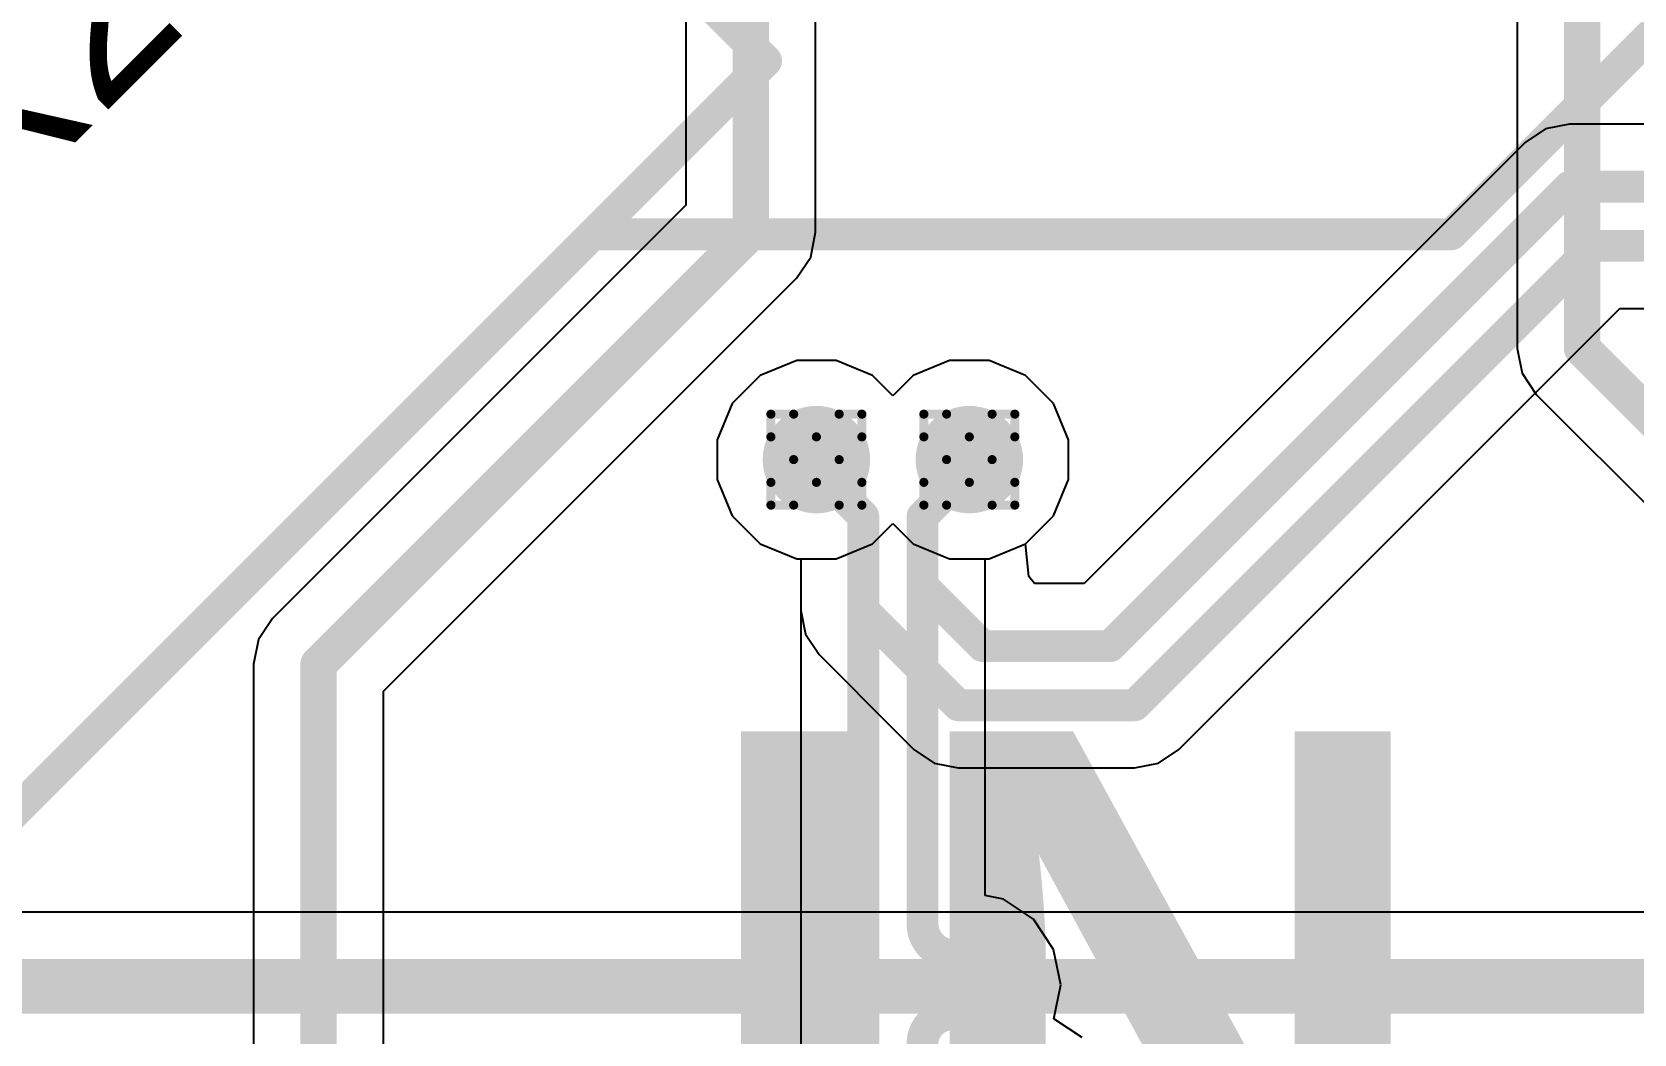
# Model space of a CAD drawing. Header units: inches. Extents: x -11 to 5379, y 0 to 5429.
# Drawn here: x 182.68 to 191.62, y 26 to 31.6 of the extents above; entities that cross this region are included whole.
import ezdxf

# ---------------------------------------------------------------- set-up
doc = ezdxf.new("R2010")
doc.units = ezdxf.units.IN
for name, color, linetype in [('Bottom Layer', 5, 'Continuous'), ('Drill Drawing', 1, 'Continuous'), ('GND', 16, 'Continuous'), ('PWR', 76, 'Continuous'), ('Top Layer', 1, 'Continuous'), ('Top Overlay', 2, 'Continuous'), ('Via Holes', 16, 'Continuous')]:
    doc.layers.add(name, color=color, linetype=linetype)
doc.styles.add('Arial', font='', dxfattribs={"height": 0.2})
doc.styles.add('Arial_Bold', font='', dxfattribs={"height": 0.2})
doc.styles.get('Arial').set_extended_font_data('Arial')
doc.styles.get('Arial_Bold').set_extended_font_data('Arial', bold=True)

msp = doc.modelspace()

# ---------------------------------------------------------------- hatches: boundary and pattern name
at = {"layer": 'Bottom Layer'}
h = msp.add_hatch(color=5, dxfattribs=at)
edge = h.paths.add_edge_path()
edge.add_arc((187.05670996, 29.21000254), 0.2999994, 0, 360)
h = msp.add_hatch(color=5, dxfattribs=at)
edge = h.paths.add_edge_path()
edge.add_arc((187.91070876, 29.21000254), 0.2999994, 0, 360)
at = {"layer": 'GND'}
h = msp.add_hatch(color=16, dxfattribs=at)
edge = h.paths.add_edge_path()
edge.add_arc((187.05670996, 29.21000254), 0.2999994, 0, 360)
h = msp.add_hatch(color=16, dxfattribs=at)
edge = h.paths.add_edge_path()
edge.add_arc((187.91070876, 29.21000254), 0.2999994, 0, 360)
at = {"layer": 'PWR'}
h = msp.add_hatch(color=76, dxfattribs=at)
edge = h.paths.add_edge_path()
edge.add_arc((187.05670996, 29.21000254), 0.2999994, 0, 360)
h = msp.add_hatch(color=76, dxfattribs=at)
edge = h.paths.add_edge_path()
edge.add_arc((187.91070876, 29.21000254), 0.2999994, 0, 360)
at = {"layer": 'Top Layer'}
h = msp.add_hatch(color=1, dxfattribs=at)
edge = h.paths.add_edge_path()
edge.add_arc((187.05670996, 29.21000254), 0.2999994, 0, 360)
h = msp.add_hatch(color=1, dxfattribs=at)
edge = h.paths.add_edge_path()
edge.add_arc((187.91070876, 29.21000254), 0.2999994, 0, 360)
at = {"layer": 'Via Holes'}
h = msp.add_hatch(color=7, dxfattribs=at)
edge = h.paths.add_edge_path()
edge.add_arc((187.05670996, 29.21000254), 0.1499997, 0, 360)
h = msp.add_hatch(color=7, dxfattribs=at)
edge = h.paths.add_edge_path()
edge.add_arc((187.91070876, 29.21000254), 0.1499997, 0, 360)

# ---------------------------------------------------------------- linework, layer by layer
at = {"layer": 'Bottom Layer'}
for p, q in [((191.12820804, 31.05700672), (191.0147818, 30.98122074)), ((191.262, 31.08362338), (191.12820804, 31.05700672)), ((191.2620127, 31.08362084), (191.262, 31.08362338)), ((192.17849296, 31.08362084), (191.2620127, 31.08362084)), ((191.01477672, 30.98121312), (188.5517819, 28.51822084)), ((191.0147818, 30.98122074), (191.01477672, 30.98121312)), ((189.08058958, 27.59118434), (191.54358694, 30.05418424)), ((191.54358694, 30.05418424), (192.17849296, 30.05418424)), ((186.94651206, 29.76400194), (186.7428955, 29.67966124)), ((187.16690786, 29.76400194), (186.94651206, 29.76400194)), ((187.37052442, 29.67966124), (187.16690786, 29.76400194)), ((187.80051086, 29.76400194), (187.5968943, 29.67966124)), ((188.02090666, 29.76400194), (187.80051086, 29.76400194)), ((188.22452322, 29.67966124), (188.02090666, 29.76400194)), ((186.7428955, 29.67966124), (186.58705126, 29.523817)), ((187.48370936, 29.5664763), (187.37052442, 29.67966124)), ((187.5968943, 29.67966124), (187.48370936, 29.5664763)), ((188.38036746, 29.523817), (188.22452322, 29.67966124)), ((186.58705126, 29.523817), (186.50271056, 29.32020044)), ((188.46470816, 29.32020044), (188.38036746, 29.523817)), ((186.50271056, 29.32020044), (186.50271056, 29.09980464)), ((188.46470816, 29.09980464), (188.46470816, 29.32020044)), ((186.50271056, 29.09980464), (186.58705126, 28.89618807999999)), ((188.38036746, 28.89618807999999), (188.46470816, 29.09980464)), ((186.58705126, 28.89618807999999), (186.7428955, 28.74034384)), ((188.22452576, 28.74034638), (188.38036746, 28.89618807999999)), ((186.7428955, 28.74034384), (186.94651206, 28.65600314)), ((188.24297886, 28.55704474), (188.22452576, 28.74034638)), ((186.94651206, 28.65600314), (186.96899106, 28.65600314)), ((186.96899106, 28.65600314), (186.96899106, 28.36841926)), ((188.27364428, 28.51822084), (188.24297886, 28.55704474)), ((188.5517819, 28.51822084), (188.27364428, 28.51822084)), ((186.96899106, 28.36841926), (186.99560518, 28.2346273)), ((186.99560518, 28.2346273), (187.07139116, 28.12120106)), ((187.07139116, 28.12120106), (187.07139878, 28.12119598)), ((187.07139878, 28.12119598), (187.5046923, 27.68789738)), ((187.5046923, 27.68789738), (187.50469992, 27.6878923)), ((187.50469992, 27.6878923), (187.6014028, 27.59119196)), ((187.6014028, 27.59119196), (187.60140788, 27.59118434)), ((187.60140788, 27.59118434), (187.71483412, 27.51539836)), ((188.96716588, 27.51539836), (189.08058958, 27.59118434)), ((187.71483412, 27.51539836), (187.84862608, 27.4887817)), ((187.84862608, 27.4887817), (187.84863878, 27.48878424)), ((187.84863878, 27.48878424), (188.83337138, 27.48878424)), ((188.83337138, 27.48878424), (188.96716588, 27.51539836)), ((220.82319564, 26.68379728), (180.07765864, 26.68379728))]:
    msp.add_line(p, q, dxfattribs=at)
for points in [[(188.6966, 28.16860254, 0.1778, 0.1778, 0), (191.262, 30.73400254, 0.1778, 0.1778, 0)], [(191.262, 30.73400254, 0.1778, 0.1778, 0), (192.41539622, 30.73400254, 0.1778, 0.1778, 0)], [(188.83337138, 27.83840254, 0.1778, 0.1778, 0), (191.39877138, 30.40380254, 0.1778, 0.1778, 0)], [(191.39877138, 30.40380254, 0.1778, 0.1778, 0), (192.41539622, 30.40380254, 0.1778, 0.1778, 0)], [(187.05670996, 29.1548058, 0.1778, 0.1778, 0), (187.05670996, 29.21000254, 0.1778, 0.1778, 0)], [(187.91070876, 29.1548058, 0.1778, 0.1778, 0), (187.91070876, 29.21000254, 0.1778, 0.1778, 0)], [(187.05670996, 29.1548058, 0.1778, 0.1778, 0), (187.31860936, 28.8929064, 0.1778, 0.1778, 0)], [(187.64880936, 28.8929064, 0.1778, 0.1778, 0), (187.91070876, 29.1548058, 0.1778, 0.1778, 0)], [(187.31860936, 28.36841926, 0.1778, 0.1778, 0), (187.31860936, 28.8929064, 0.1778, 0.1778, 0)], [(187.64880936, 28.50519064, 0.1778, 0.1778, 0), (187.64880936, 28.8929064, 0.1778, 0.1778, 0)], [(187.64880936, 28.50519064, 0.1778, 0.1778, 0), (187.98539746, 28.16860254, 0.1778, 0.1778, 0)], [(187.31860936, 28.36841926, 0.1778, 0.1778, 0), (187.7519105, 27.93511558, 0.1778, 0.1778, 0)], [(187.98539746, 28.16860254, 0.1778, 0.1778, 0), (188.6966, 28.16860254, 0.1778, 0.1778, 0)], [(187.7519105, 27.93511558, 0.1778, 0.1778, 0), (187.75191304, 27.93511558, 0.1778, 0.1778, 0)], [(187.75191304, 27.93511558, 0.1778, 0.1778, 0), (187.84862608, 27.83840254, 0.1778, 0.1778, 0)], [(187.84862608, 27.83840254, 0.1778, 0.1778, 0), (188.83337138, 27.83840254, 0.1778, 0.1778, 0)], [(180.07765864, 26.26943438, 0.3048, 0.3048, 0), (220.82319564, 26.26943438, 0.3048, 0.3048, 0)]]:
    msp.add_lwpolyline(points, format="xyseb", dxfattribs=at)
for points in [[(191.21755, 30.73400254, 0.08889999999999999, 0.08889999999999999, 1), (191.30645, 30.73400254, 0.08889999999999999, 0.08889999999999999, 1)], [(191.21755, 30.73400254, 0.08889999999999999, 0.08889999999999999, 1), (191.30645, 30.73400254, 0.08889999999999999, 0.08889999999999999, 1)], [(191.35432138, 30.40380254, 0.08889999999999999, 0.08889999999999999, 1), (191.44322138, 30.40380254, 0.08889999999999999, 0.08889999999999999, 1)], [(191.35432138, 30.40380254, 0.08889999999999999, 0.08889999999999999, 1), (191.44322138, 30.40380254, 0.08889999999999999, 0.08889999999999999, 1)], [(187.01225996, 29.21000254, 0.08889999999999999, 0.08889999999999999, 1), (187.10115996, 29.21000254, 0.08889999999999999, 0.08889999999999999, 1)], [(187.86625876, 29.21000254, 0.08889999999999999, 0.08889999999999999, 1), (187.95515876, 29.21000254, 0.08889999999999999, 0.08889999999999999, 1)], [(187.01225996, 29.1548058, 0.08889999999999999, 0.08889999999999999, 1), (187.10115996, 29.1548058, 0.08889999999999999, 0.08889999999999999, 1)], [(187.01225996, 29.1548058, 0.08889999999999999, 0.08889999999999999, 1), (187.10115996, 29.1548058, 0.08889999999999999, 0.08889999999999999, 1)], [(187.86625876, 29.1548058, 0.08889999999999999, 0.08889999999999999, 1), (187.95515876, 29.1548058, 0.08889999999999999, 0.08889999999999999, 1)], [(187.86625876, 29.1548058, 0.08889999999999999, 0.08889999999999999, 1), (187.95515876, 29.1548058, 0.08889999999999999, 0.08889999999999999, 1)], [(187.27415936, 28.8929064, 0.08889999999999999, 0.08889999999999999, 1), (187.36305936, 28.8929064, 0.08889999999999999, 0.08889999999999999, 1)], [(187.27415936, 28.8929064, 0.08889999999999999, 0.08889999999999999, 1), (187.36305936, 28.8929064, 0.08889999999999999, 0.08889999999999999, 1)], [(187.60435936, 28.8929064, 0.08889999999999999, 0.08889999999999999, 1), (187.69325936, 28.8929064, 0.08889999999999999, 0.08889999999999999, 1)], [(187.60435936, 28.8929064, 0.08889999999999999, 0.08889999999999999, 1), (187.69325936, 28.8929064, 0.08889999999999999, 0.08889999999999999, 1)], [(187.60435936, 28.50519064, 0.08889999999999999, 0.08889999999999999, 1), (187.69325936, 28.50519064, 0.08889999999999999, 0.08889999999999999, 1)], [(187.60435936, 28.50519064, 0.08889999999999999, 0.08889999999999999, 1), (187.69325936, 28.50519064, 0.08889999999999999, 0.08889999999999999, 1)], [(187.27415936, 28.36841926, 0.08889999999999999, 0.08889999999999999, 1), (187.36305936, 28.36841926, 0.08889999999999999, 0.08889999999999999, 1)], [(187.27415936, 28.36841926, 0.08889999999999999, 0.08889999999999999, 1), (187.36305936, 28.36841926, 0.08889999999999999, 0.08889999999999999, 1)], [(187.94094746, 28.16860254, 0.08889999999999999, 0.08889999999999999, 1), (188.02984746, 28.16860254, 0.08889999999999999, 0.08889999999999999, 1)], [(187.94094746, 28.16860254, 0.08889999999999999, 0.08889999999999999, 1), (188.02984746, 28.16860254, 0.08889999999999999, 0.08889999999999999, 1)], [(188.65215, 28.16860254, 0.08889999999999999, 0.08889999999999999, 1), (188.74105, 28.16860254, 0.08889999999999999, 0.08889999999999999, 1)], [(188.65215, 28.16860254, 0.08889999999999999, 0.08889999999999999, 1), (188.74105, 28.16860254, 0.08889999999999999, 0.08889999999999999, 1)], [(187.7074605, 27.93511558, 0.08889999999999999, 0.08889999999999999, 1), (187.7963605, 27.93511558, 0.08889999999999999, 0.08889999999999999, 1)], [(187.7074605, 27.93511558, 0.08889999999999999, 0.08889999999999999, 1), (187.7963605, 27.93511558, 0.08889999999999999, 0.08889999999999999, 1)], [(187.70746304, 27.93511558, 0.08889999999999999, 0.08889999999999999, 1), (187.79636304, 27.93511558, 0.08889999999999999, 0.08889999999999999, 1)], [(187.70746304, 27.93511558, 0.08889999999999999, 0.08889999999999999, 1), (187.79636304, 27.93511558, 0.08889999999999999, 0.08889999999999999, 1)], [(187.80417608, 27.83840254, 0.08889999999999999, 0.08889999999999999, 1), (187.89307608, 27.83840254, 0.08889999999999999, 0.08889999999999999, 1)], [(187.80417608, 27.83840254, 0.08889999999999999, 0.08889999999999999, 1), (187.89307608, 27.83840254, 0.08889999999999999, 0.08889999999999999, 1)], [(188.78892138, 27.83840254, 0.08889999999999999, 0.08889999999999999, 1), (188.87782138, 27.83840254, 0.08889999999999999, 0.08889999999999999, 1)], [(188.78892138, 27.83840254, 0.08889999999999999, 0.08889999999999999, 1), (188.87782138, 27.83840254, 0.08889999999999999, 0.08889999999999999, 1)]]:
    msp.add_lwpolyline(points, format="xyseb", close=True, dxfattribs=at)
at = {"layer": 'Drill Drawing'}
for points in [[(186.80270996, 29.33700254, 0.0508, 0.0508, 0), (186.80270996, 29.46400254, 0.0508, 0.0508, 0)], [(186.80270996, 29.46400254, 0.0508, 0.0508, 0), (186.92970996, 29.46400254, 0.0508, 0.0508, 0)], [(186.92970996, 29.46400254, 0.0508, 0.0508, 0), (187.05670996, 29.33700254, 0.0508, 0.0508, 0)], [(187.05670996, 29.33700254, 0.0508, 0.0508, 0), (187.18370996, 29.46400254, 0.0508, 0.0508, 0)], [(187.18370996, 29.46400254, 0.0508, 0.0508, 0), (187.31070996, 29.46400254, 0.0508, 0.0508, 0)], [(187.31070996, 29.33700254, 0.0508, 0.0508, 0), (187.31070996, 29.46400254, 0.0508, 0.0508, 0)], [(187.65670876, 29.33700254, 0.0508, 0.0508, 0), (187.65670876, 29.46400254, 0.0508, 0.0508, 0)], [(187.65670876, 29.46400254, 0.0508, 0.0508, 0), (187.78370876, 29.46400254, 0.0508, 0.0508, 0)], [(187.78370876, 29.46400254, 0.0508, 0.0508, 0), (187.91070876, 29.33700254, 0.0508, 0.0508, 0)], [(187.91070876, 29.33700254, 0.0508, 0.0508, 0), (188.03770876, 29.46400254, 0.0508, 0.0508, 0)], [(188.03770876, 29.46400254, 0.0508, 0.0508, 0), (188.16470876, 29.46400254, 0.0508, 0.0508, 0)], [(188.16470876, 29.33700254, 0.0508, 0.0508, 0), (188.16470876, 29.46400254, 0.0508, 0.0508, 0)], [(186.80270996, 29.33700254, 0.0508, 0.0508, 0), (186.92970996, 29.21000254, 0.0508, 0.0508, 0)], [(187.18370996, 29.21000254, 0.0508, 0.0508, 0), (187.31070996, 29.33700254, 0.0508, 0.0508, 0)], [(187.65670876, 29.33700254, 0.0508, 0.0508, 0), (187.78370876, 29.21000254, 0.0508, 0.0508, 0)], [(188.03770876, 29.21000254, 0.0508, 0.0508, 0), (188.16470876, 29.33700254, 0.0508, 0.0508, 0)], [(186.80270996, 29.08300254, 0.0508, 0.0508, 0), (186.92970996, 29.21000254, 0.0508, 0.0508, 0)], [(187.18370996, 29.21000254, 0.0508, 0.0508, 0), (187.31070996, 29.08300254, 0.0508, 0.0508, 0)], [(187.65670876, 29.08300254, 0.0508, 0.0508, 0), (187.78370876, 29.21000254, 0.0508, 0.0508, 0)], [(188.03770876, 29.21000254, 0.0508, 0.0508, 0), (188.16470876, 29.08300254, 0.0508, 0.0508, 0)], [(186.80270996, 28.95600254, 0.0508, 0.0508, 0), (186.80270996, 29.08300254, 0.0508, 0.0508, 0)], [(186.92970996, 28.95600254, 0.0508, 0.0508, 0), (187.05670996, 29.08300254, 0.0508, 0.0508, 0)], [(187.05670996, 29.08300254, 0.0508, 0.0508, 0), (187.18370996, 28.95600254, 0.0508, 0.0508, 0)], [(187.31070996, 28.95600254, 0.0508, 0.0508, 0), (187.31070996, 29.08300254, 0.0508, 0.0508, 0)], [(187.65670876, 28.95600254, 0.0508, 0.0508, 0), (187.65670876, 29.08300254, 0.0508, 0.0508, 0)], [(187.78370876, 28.95600254, 0.0508, 0.0508, 0), (187.91070876, 29.08300254, 0.0508, 0.0508, 0)], [(187.91070876, 29.08300254, 0.0508, 0.0508, 0), (188.03770876, 28.95600254, 0.0508, 0.0508, 0)], [(188.16470876, 28.95600254, 0.0508, 0.0508, 0), (188.16470876, 29.08300254, 0.0508, 0.0508, 0)], [(186.80270996, 28.95600254, 0.0508, 0.0508, 0), (186.92970996, 28.95600254, 0.0508, 0.0508, 0)], [(187.18370996, 28.95600254, 0.0508, 0.0508, 0), (187.31070996, 28.95600254, 0.0508, 0.0508, 0)], [(187.65670876, 28.95600254, 0.0508, 0.0508, 0), (187.78370876, 28.95600254, 0.0508, 0.0508, 0)], [(188.03770876, 28.95600254, 0.0508, 0.0508, 0), (188.16470876, 28.95600254, 0.0508, 0.0508, 0)]]:
    msp.add_lwpolyline(points, format="xyseb", dxfattribs=at)
for points in [[(186.79000996, 29.46400254, 0.0254, 0.0254, 1), (186.81540996, 29.46400254, 0.0254, 0.0254, 1)], [(186.79000996, 29.46400254, 0.0254, 0.0254, 1), (186.81540996, 29.46400254, 0.0254, 0.0254, 1)], [(186.91700996, 29.46400254, 0.0254, 0.0254, 1), (186.94240996, 29.46400254, 0.0254, 0.0254, 1)], [(186.91700996, 29.46400254, 0.0254, 0.0254, 1), (186.94240996, 29.46400254, 0.0254, 0.0254, 1)], [(187.17100996, 29.46400254, 0.0254, 0.0254, 1), (187.19640996, 29.46400254, 0.0254, 0.0254, 1)], [(187.17100996, 29.46400254, 0.0254, 0.0254, 1), (187.19640996, 29.46400254, 0.0254, 0.0254, 1)], [(187.29800996, 29.46400254, 0.0254, 0.0254, 1), (187.32340996, 29.46400254, 0.0254, 0.0254, 1)], [(187.29800996, 29.46400254, 0.0254, 0.0254, 1), (187.32340996, 29.46400254, 0.0254, 0.0254, 1)], [(187.64400876, 29.46400254, 0.0254, 0.0254, 1), (187.66940876, 29.46400254, 0.0254, 0.0254, 1)], [(187.64400876, 29.46400254, 0.0254, 0.0254, 1), (187.66940876, 29.46400254, 0.0254, 0.0254, 1)], [(187.77100876, 29.46400254, 0.0254, 0.0254, 1), (187.79640876, 29.46400254, 0.0254, 0.0254, 1)], [(187.77100876, 29.46400254, 0.0254, 0.0254, 1), (187.79640876, 29.46400254, 0.0254, 0.0254, 1)], [(188.02500876, 29.46400254, 0.0254, 0.0254, 1), (188.05040876, 29.46400254, 0.0254, 0.0254, 1)], [(188.02500876, 29.46400254, 0.0254, 0.0254, 1), (188.05040876, 29.46400254, 0.0254, 0.0254, 1)], [(188.15200876, 29.46400254, 0.0254, 0.0254, 1), (188.17740876, 29.46400254, 0.0254, 0.0254, 1)], [(188.15200876, 29.46400254, 0.0254, 0.0254, 1), (188.17740876, 29.46400254, 0.0254, 0.0254, 1)], [(186.79000996, 29.33700254, 0.0254, 0.0254, 1), (186.81540996, 29.33700254, 0.0254, 0.0254, 1)], [(186.79000996, 29.33700254, 0.0254, 0.0254, 1), (186.81540996, 29.33700254, 0.0254, 0.0254, 1)], [(187.04400996, 29.33700254, 0.0254, 0.0254, 1), (187.06940996, 29.33700254, 0.0254, 0.0254, 1)], [(187.04400996, 29.33700254, 0.0254, 0.0254, 1), (187.06940996, 29.33700254, 0.0254, 0.0254, 1)], [(187.29800996, 29.33700254, 0.0254, 0.0254, 1), (187.32340996, 29.33700254, 0.0254, 0.0254, 1)], [(187.29800996, 29.33700254, 0.0254, 0.0254, 1), (187.32340996, 29.33700254, 0.0254, 0.0254, 1)], [(187.64400876, 29.33700254, 0.0254, 0.0254, 1), (187.66940876, 29.33700254, 0.0254, 0.0254, 1)], [(187.64400876, 29.33700254, 0.0254, 0.0254, 1), (187.66940876, 29.33700254, 0.0254, 0.0254, 1)], [(187.89800876, 29.33700254, 0.0254, 0.0254, 1), (187.92340876, 29.33700254, 0.0254, 0.0254, 1)], [(187.89800876, 29.33700254, 0.0254, 0.0254, 1), (187.92340876, 29.33700254, 0.0254, 0.0254, 1)], [(188.15200876, 29.33700254, 0.0254, 0.0254, 1), (188.17740876, 29.33700254, 0.0254, 0.0254, 1)], [(188.15200876, 29.33700254, 0.0254, 0.0254, 1), (188.17740876, 29.33700254, 0.0254, 0.0254, 1)], [(186.91700996, 29.21000254, 0.0254, 0.0254, 1), (186.94240996, 29.21000254, 0.0254, 0.0254, 1)], [(186.91700996, 29.21000254, 0.0254, 0.0254, 1), (186.94240996, 29.21000254, 0.0254, 0.0254, 1)], [(187.17100996, 29.21000254, 0.0254, 0.0254, 1), (187.19640996, 29.21000254, 0.0254, 0.0254, 1)], [(187.17100996, 29.21000254, 0.0254, 0.0254, 1), (187.19640996, 29.21000254, 0.0254, 0.0254, 1)], [(187.77100876, 29.21000254, 0.0254, 0.0254, 1), (187.79640876, 29.21000254, 0.0254, 0.0254, 1)], [(187.77100876, 29.21000254, 0.0254, 0.0254, 1), (187.79640876, 29.21000254, 0.0254, 0.0254, 1)], [(188.02500876, 29.21000254, 0.0254, 0.0254, 1), (188.05040876, 29.21000254, 0.0254, 0.0254, 1)], [(188.02500876, 29.21000254, 0.0254, 0.0254, 1), (188.05040876, 29.21000254, 0.0254, 0.0254, 1)], [(186.79000996, 29.08300254, 0.0254, 0.0254, 1), (186.81540996, 29.08300254, 0.0254, 0.0254, 1)], [(186.79000996, 29.08300254, 0.0254, 0.0254, 1), (186.81540996, 29.08300254, 0.0254, 0.0254, 1)], [(187.04400996, 29.08300254, 0.0254, 0.0254, 1), (187.06940996, 29.08300254, 0.0254, 0.0254, 1)], [(187.04400996, 29.08300254, 0.0254, 0.0254, 1), (187.06940996, 29.08300254, 0.0254, 0.0254, 1)], [(187.29800996, 29.08300254, 0.0254, 0.0254, 1), (187.32340996, 29.08300254, 0.0254, 0.0254, 1)], [(187.29800996, 29.08300254, 0.0254, 0.0254, 1), (187.32340996, 29.08300254, 0.0254, 0.0254, 1)], [(187.64400876, 29.08300254, 0.0254, 0.0254, 1), (187.66940876, 29.08300254, 0.0254, 0.0254, 1)], [(187.64400876, 29.08300254, 0.0254, 0.0254, 1), (187.66940876, 29.08300254, 0.0254, 0.0254, 1)], [(187.89800876, 29.08300254, 0.0254, 0.0254, 1), (187.92340876, 29.08300254, 0.0254, 0.0254, 1)], [(187.89800876, 29.08300254, 0.0254, 0.0254, 1), (187.92340876, 29.08300254, 0.0254, 0.0254, 1)], [(188.15200876, 29.08300254, 0.0254, 0.0254, 1), (188.17740876, 29.08300254, 0.0254, 0.0254, 1)], [(188.15200876, 29.08300254, 0.0254, 0.0254, 1), (188.17740876, 29.08300254, 0.0254, 0.0254, 1)], [(186.79000996, 28.95600254, 0.0254, 0.0254, 1), (186.81540996, 28.95600254, 0.0254, 0.0254, 1)], [(186.79000996, 28.95600254, 0.0254, 0.0254, 1), (186.81540996, 28.95600254, 0.0254, 0.0254, 1)], [(186.91700996, 28.95600254, 0.0254, 0.0254, 1), (186.94240996, 28.95600254, 0.0254, 0.0254, 1)], [(186.91700996, 28.95600254, 0.0254, 0.0254, 1), (186.94240996, 28.95600254, 0.0254, 0.0254, 1)], [(187.17100996, 28.95600254, 0.0254, 0.0254, 1), (187.19640996, 28.95600254, 0.0254, 0.0254, 1)], [(187.17100996, 28.95600254, 0.0254, 0.0254, 1), (187.19640996, 28.95600254, 0.0254, 0.0254, 1)], [(187.29800996, 28.95600254, 0.0254, 0.0254, 1), (187.32340996, 28.95600254, 0.0254, 0.0254, 1)], [(187.29800996, 28.95600254, 0.0254, 0.0254, 1), (187.32340996, 28.95600254, 0.0254, 0.0254, 1)], [(187.64400876, 28.95600254, 0.0254, 0.0254, 1), (187.66940876, 28.95600254, 0.0254, 0.0254, 1)], [(187.64400876, 28.95600254, 0.0254, 0.0254, 1), (187.66940876, 28.95600254, 0.0254, 0.0254, 1)], [(187.77100876, 28.95600254, 0.0254, 0.0254, 1), (187.79640876, 28.95600254, 0.0254, 0.0254, 1)], [(187.77100876, 28.95600254, 0.0254, 0.0254, 1), (187.79640876, 28.95600254, 0.0254, 0.0254, 1)], [(188.02500876, 28.95600254, 0.0254, 0.0254, 1), (188.05040876, 28.95600254, 0.0254, 0.0254, 1)], [(188.02500876, 28.95600254, 0.0254, 0.0254, 1), (188.05040876, 28.95600254, 0.0254, 0.0254, 1)], [(188.15200876, 28.95600254, 0.0254, 0.0254, 1), (188.17740876, 28.95600254, 0.0254, 0.0254, 1)], [(188.15200876, 28.95600254, 0.0254, 0.0254, 1), (188.17740876, 28.95600254, 0.0254, 0.0254, 1)]]:
    msp.add_lwpolyline(points, format="xyseb", close=True, dxfattribs=at)
at = {"layer": 'GND'}
for p, q in [((186.94651206, 29.76400194), (186.7428955, 29.67966124)), ((187.16690786, 29.76400194), (186.94651206, 29.76400194)), ((187.37052442, 29.67966124), (187.16690786, 29.76400194)), ((187.80051086, 29.76400194), (187.5968943, 29.67966124)), ((188.02090666, 29.76400194), (187.80051086, 29.76400194)), ((188.22452322, 29.67966124), (188.02090666, 29.76400194)), ((186.7428955, 29.67966124), (186.58705126, 29.523817)), ((187.48370936, 29.5664763), (187.37052442, 29.67966124)), ((187.5968943, 29.67966124), (187.48370936, 29.5664763)), ((188.38036746, 29.523817), (188.22452322, 29.67966124)), ((186.58705126, 29.523817), (186.50271056, 29.32020044)), ((188.46470816, 29.32020044), (188.38036746, 29.523817)), ((186.50271056, 29.32020044), (186.50271056, 29.09980464)), ((188.46470816, 29.09980464), (188.46470816, 29.32020044)), ((186.50271056, 29.09980464), (186.58705126, 28.89618807999999)), ((188.38036746, 28.89618807999999), (188.46470816, 29.09980464)), ((186.58705126, 28.89618807999999), (186.7428955, 28.74034384)), ((188.22452322, 28.74034384), (188.38036746, 28.89618807999999)), ((187.37052442, 28.74034384), (187.48370936, 28.85352878)), ((187.48370936, 28.85352878), (187.5968943, 28.74034384)), ((186.7428955, 28.74034384), (186.94651206, 28.65600314)), ((187.16690786, 28.65600314), (187.37052442, 28.74034384)), ((187.5968943, 28.74034384), (187.80051086, 28.65600314)), ((188.02090666, 28.65600314), (188.22452322, 28.74034384)), ((186.94651206, 28.65600314), (187.16690786, 28.65600314)), ((187.80051086, 28.65600314), (188.02090666, 28.65600314))]:
    msp.add_line(p, q, dxfattribs=at)
at = {"layer": 'PWR'}
for p, q in [((186.94651206, 29.76400194), (186.7428955, 29.67966124)), ((187.16690786, 29.76400194), (186.94651206, 29.76400194)), ((187.37052442, 29.67966124), (187.16690786, 29.76400194)), ((187.80051086, 29.76400194), (187.5968943, 29.67966124)), ((188.02090666, 29.76400194), (187.80051086, 29.76400194)), ((188.22452322, 29.67966124), (188.02090666, 29.76400194)), ((186.7428955, 29.67966124), (186.58705126, 29.523817)), ((187.48370936, 29.5664763), (187.37052442, 29.67966124)), ((187.5968943, 29.67966124), (187.48370936, 29.5664763)), ((188.38036746, 29.523817), (188.22452322, 29.67966124)), ((186.58705126, 29.523817), (186.50271056, 29.32020044)), ((188.46470816, 29.32020044), (188.38036746, 29.523817)), ((186.50271056, 29.32020044), (186.50271056, 29.09980464)), ((188.46470816, 29.09980464), (188.46470816, 29.32020044)), ((186.50271056, 29.09980464), (186.58705126, 28.89618807999999)), ((188.38036746, 28.89618807999999), (188.46470816, 29.09980464)), ((186.58705126, 28.89618807999999), (186.7428955, 28.74034384)), ((188.22452322, 28.74034384), (188.38036746, 28.89618807999999)), ((187.37052442, 28.74034384), (187.48370936, 28.85352878)), ((187.48370936, 28.85352878), (187.5968943, 28.74034384)), ((186.7428955, 28.74034384), (186.94651206, 28.65600314)), ((187.16690786, 28.65600314), (187.37052442, 28.74034384)), ((187.5968943, 28.74034384), (187.80051086, 28.65600314)), ((188.02090666, 28.65600314), (188.22452322, 28.74034384)), ((186.94651206, 28.65600314), (187.16690786, 28.65600314)), ((187.80051086, 28.65600314), (188.02090666, 28.65600314))]:
    msp.add_line(p, q, dxfattribs=at)
at = {"layer": 'Top Layer'}
for p, q in [((186.32743278, 35.77409406), (186.32743278, 30.63018004)), ((187.05256722, 30.4800127), (187.05256722, 35.77409406)), ((190.96975522, 33.64413388), (190.96975522, 29.83086998)), ((186.32743278, 30.63018004), (184.0206251, 28.3233749)), ((187.02496758, 30.3412525), (187.05256976, 30.48)), ((187.05256976, 30.48), (187.05256722, 30.4800127)), ((186.9463749, 30.2236251), (187.02496758, 30.3412525)), ((184.63956722, 27.91681742), (186.94636728, 30.22362002)), ((186.94636728, 30.22362002), (186.9463749, 30.2236251)), ((190.96975522, 29.83086998), (190.96975268, 29.83085728)), ((190.96975268, 29.83085728), (190.99735486, 29.69210978)), ((186.94651206, 29.76400194), (186.7428955, 29.67966124)), ((187.16690786, 29.76400194), (186.94651206, 29.76400194)), ((187.37052442, 29.67966124), (187.16690786, 29.76400194)), ((187.80051086, 29.76400194), (187.5968943, 29.67966124)), ((188.02090666, 29.76400194), (187.80051086, 29.76400194)), ((188.22452322, 29.67966124), (188.02090666, 29.76400194)), ((186.7428955, 29.67966124), (186.58705126, 29.523817)), ((187.48370936, 29.5664763), (187.37052442, 29.67966124)), ((187.5968943, 29.67966124), (187.48370936, 29.5664763)), ((188.38036746, 29.523817), (188.22452322, 29.67966124)), ((190.99735486, 29.69210978), (191.07594754, 29.57448238)), ((186.58705126, 29.523817), (186.50271056, 29.32020044)), ((188.46470816, 29.32020044), (188.38036746, 29.523817)), ((191.07594754, 29.57448238), (191.77529336, 28.87513909999999)), ((186.50271056, 29.32020044), (186.50271056, 29.09980464)), ((188.46470816, 29.09980464), (188.46470816, 29.32020044)), ((186.50271056, 29.09980464), (186.58705126, 28.89618807999999)), ((188.38036746, 28.89618807999999), (188.46470816, 29.09980464)), ((186.58705126, 28.89618807999999), (186.7428955, 28.74034384)), ((188.22452322, 28.74034384), (188.38036746, 28.89618807999999)), ((186.7428955, 28.74034384), (186.94651206, 28.65600314)), ((188.02090666, 28.65600314), (188.22452322, 28.74034384)), ((186.94651206, 28.65600314), (186.96899106, 28.65600314)), ((186.96899106, 28.65600314), (186.96899106, 24.3904643)), ((187.99842766, 28.067), (187.99842766, 28.65600314)), ((187.99842766, 28.65600314), (188.02090666, 28.65600314)), ((184.0206251, 28.3233749), (183.94203242, 28.2057475)), ((183.94203242, 28.2057475), (183.91443024, 28.067)), ((183.91443024, 28.067), (183.91443278, 28.0669873)), ((183.91443278, 28.0669873), (183.91443278, 19.0500127)), ((187.99842766, 26.7761847), (187.99842766, 28.067)), ((184.63956722, 23.39020468), (184.63956722, 27.91681742)), ((188.10100556, 26.75578088), (187.99842766, 26.7761847)), ((188.2690418, 26.64350272), (188.10100556, 26.75578088)), ((188.38131996, 26.47546648), (188.2690418, 26.64350272)), ((188.42074584, 26.27725504), (188.38131996, 26.47546648)), ((188.3831386, 26.0881876), (188.42074584, 26.27725504)), ((188.54040778, 25.98310272), (188.3831386, 26.0881876))]:
    msp.add_line(p, q, dxfattribs=at)
for points in [[(186.69, 30.48, 0.2032, 0.2032, 0), (186.69, 36.195, 0.2032, 0.2032, 0)], [(191.33232244, 29.83085728, 0.2032, 0.2032, 0), (191.33232244, 33.64414658, 0.2032, 0.2032, 0)], [(184.277, 28.067, 0.2032, 0.2032, 0), (186.69, 30.48, 0.2032, 0.2032, 0)], [(191.33232244, 29.83085728, 0.2032, 0.2032, 0), (192.03167334, 29.13150638, 0.2032, 0.2032, 0)], [(187.05670996, 29.1548058, 0.1778, 0.1778, 0), (187.05670996, 29.21000254, 0.1778, 0.1778, 0)], [(187.91070876, 29.1548058, 0.1778, 0.1778, 0), (187.91070876, 29.21000254, 0.1778, 0.1778, 0)], [(187.05670996, 29.1548058, 0.1778, 0.1778, 0), (187.31860936, 28.8929064, 0.1778, 0.1778, 0)], [(187.64880936, 28.8929064, 0.1778, 0.1778, 0), (187.91070876, 29.1548058, 0.1778, 0.1778, 0)], [(187.31860936, 24.10746512, 0.1778, 0.1778, 0), (187.31860936, 28.8929064, 0.1778, 0.1778, 0)], [(187.64880936, 28.067, 0.1778, 0.1778, 0), (187.64880936, 28.8929064, 0.1778, 0.1778, 0)], [(184.277, 19.05, 0.2032, 0.2032, 0), (184.277, 28.067, 0.2032, 0.2032, 0)], [(187.64880936, 26.62015504, 0.1778, 0.1778, 0), (187.64880936, 28.067, 0.1778, 0.1778, 0)], [(187.82660936, 26.44235504, 0.1778, 0.1778, -0.4142135623730951), (187.64880936, 26.62015504, 0.1778, 0.1778, 0)], [(187.82660936, 26.44235504, 0.1778, 0.1778, 0), (187.90279412, 26.44235504, 0.1778, 0.1778, 0)], [(187.90279412, 26.44235504, 0.1778, 0.1778, -0.9999999999999999), (187.90279412, 26.11215504, 0.1778, 0.1778, 0)], [(187.81390936, 25.78195504, 0.1778, 0.1778, -0.9999999999999999), (187.81390936, 26.11215504, 0.1778, 0.1778, 0)], [(187.81390936, 26.11215504, 0.1778, 0.1778, 0), (187.90279412, 26.11215504, 0.1778, 0.1778, 0)]]:
    msp.add_lwpolyline(points, format="xyseb", dxfattribs=at)
for points in [[(186.6392, 30.48, 0.1016, 0.1016, 1), (186.7408, 30.48, 0.1016, 0.1016, 1)], [(186.6392, 30.48, 0.1016, 0.1016, 1), (186.7408, 30.48, 0.1016, 0.1016, 1)], [(191.28152244, 29.83085728, 0.1016, 0.1016, 1), (191.38312244, 29.83085728, 0.1016, 0.1016, 1)], [(191.28152244, 29.83085728, 0.1016, 0.1016, 1), (191.38312244, 29.83085728, 0.1016, 0.1016, 1)], [(187.01225996, 29.21000254, 0.08889999999999999, 0.08889999999999999, 1), (187.10115996, 29.21000254, 0.08889999999999999, 0.08889999999999999, 1)], [(187.86625876, 29.21000254, 0.08889999999999999, 0.08889999999999999, 1), (187.95515876, 29.21000254, 0.08889999999999999, 0.08889999999999999, 1)], [(187.01225996, 29.1548058, 0.08889999999999999, 0.08889999999999999, 1), (187.10115996, 29.1548058, 0.08889999999999999, 0.08889999999999999, 1)], [(187.01225996, 29.1548058, 0.08889999999999999, 0.08889999999999999, 1), (187.10115996, 29.1548058, 0.08889999999999999, 0.08889999999999999, 1)], [(187.86625876, 29.1548058, 0.08889999999999999, 0.08889999999999999, 1), (187.95515876, 29.1548058, 0.08889999999999999, 0.08889999999999999, 1)], [(187.86625876, 29.1548058, 0.08889999999999999, 0.08889999999999999, 1), (187.95515876, 29.1548058, 0.08889999999999999, 0.08889999999999999, 1)], [(187.27415936, 28.8929064, 0.08889999999999999, 0.08889999999999999, 1), (187.36305936, 28.8929064, 0.08889999999999999, 0.08889999999999999, 1)], [(187.27415936, 28.8929064, 0.08889999999999999, 0.08889999999999999, 1), (187.36305936, 28.8929064, 0.08889999999999999, 0.08889999999999999, 1)], [(187.60435936, 28.8929064, 0.08889999999999999, 0.08889999999999999, 1), (187.69325936, 28.8929064, 0.08889999999999999, 0.08889999999999999, 1)], [(187.60435936, 28.8929064, 0.08889999999999999, 0.08889999999999999, 1), (187.69325936, 28.8929064, 0.08889999999999999, 0.08889999999999999, 1)], [(184.2262, 28.067, 0.1016, 0.1016, 1), (184.3278, 28.067, 0.1016, 0.1016, 1)], [(184.2262, 28.067, 0.1016, 0.1016, 1), (184.3278, 28.067, 0.1016, 0.1016, 1)], [(187.60435936, 28.067, 0.08889999999999999, 0.08889999999999999, 1), (187.69325936, 28.067, 0.08889999999999999, 0.08889999999999999, 1)], [(187.60435936, 28.067, 0.08889999999999999, 0.08889999999999999, 1), (187.69325936, 28.067, 0.08889999999999999, 0.08889999999999999, 1)], [(187.60435936, 26.62015504, 0.08889999999999999, 0.08889999999999999, 1), (187.69325936, 26.62015504, 0.08889999999999999, 0.08889999999999999, 1)], [(187.60435936, 26.62015504, 0.08889999999999999, 0.08889999999999999, 1), (187.69325936, 26.62015504, 0.08889999999999999, 0.08889999999999999, 1)], [(187.78215936, 26.44235504, 0.08889999999999999, 0.08889999999999999, 1), (187.87105936, 26.44235504, 0.08889999999999999, 0.08889999999999999, 1)], [(187.78215936, 26.44235504, 0.08889999999999999, 0.08889999999999999, 1), (187.87105936, 26.44235504, 0.08889999999999999, 0.08889999999999999, 1)], [(187.85834412, 26.44235504, 0.08889999999999999, 0.08889999999999999, 1), (187.94724412, 26.44235504, 0.08889999999999999, 0.08889999999999999, 1)], [(187.85834412, 26.44235504, 0.08889999999999999, 0.08889999999999999, 1), (187.94724412, 26.44235504, 0.08889999999999999, 0.08889999999999999, 1)], [(187.76945936, 26.11215504, 0.08889999999999999, 0.08889999999999999, 1), (187.85835936, 26.11215504, 0.08889999999999999, 0.08889999999999999, 1)], [(187.76945936, 26.11215504, 0.08889999999999999, 0.08889999999999999, 1), (187.85835936, 26.11215504, 0.08889999999999999, 0.08889999999999999, 1)], [(187.85834412, 26.11215504, 0.08889999999999999, 0.08889999999999999, 1), (187.94724412, 26.11215504, 0.08889999999999999, 0.08889999999999999, 1)], [(187.85834412, 26.11215504, 0.08889999999999999, 0.08889999999999999, 1), (187.94724412, 26.11215504, 0.08889999999999999, 0.08889999999999999, 1)]]:
    msp.add_lwpolyline(points, format="xyseb", close=True, dxfattribs=at)
at = {"layer": 'Top Overlay'}
for points in [[(182.82969784, 35.3826953, 0.1778, 0.1778, 0), (186.7759155, 31.43647764, 0.1778, 0.1778, 0)], [(190.601092, 30.46778006, 0.1778, 0.1778, 0), (193.64268104, 33.50936909999999, 0.1778, 0.1778, 0)], [(181.87629868, 26.53686082, 0.1778, 0.1778, 0), (186.7759155, 31.43647764, 0.1778, 0.1778, 0)], [(185.80721792, 30.46778006, 0.1778, 0.1778, 0), (190.601092, 30.46778006, 0.1778, 0.1778, 0)]]:
    msp.add_lwpolyline(points, format="xyseb", dxfattribs=at)
for points in [[(186.7314655, 31.43647764, 0.08889999999999999, 0.08889999999999999, 1), (186.8203655, 31.43647764, 0.08889999999999999, 0.08889999999999999, 1)], [(186.7314655, 31.43647764, 0.08889999999999999, 0.08889999999999999, 1), (186.8203655, 31.43647764, 0.08889999999999999, 0.08889999999999999, 1)], [(185.76276792, 30.46778006, 0.08889999999999999, 0.08889999999999999, 1), (185.85166792, 30.46778006, 0.08889999999999999, 0.08889999999999999, 1)], [(190.556642, 30.46778006, 0.08889999999999999, 0.08889999999999999, 1), (190.645542, 30.46778006, 0.08889999999999999, 0.08889999999999999, 1)], [(190.556642, 30.46778006, 0.08889999999999999, 0.08889999999999999, 1), (190.645542, 30.46778006, 0.08889999999999999, 0.08889999999999999, 1)]]:
    msp.add_lwpolyline(points, format="xyseb", close=True, dxfattribs=at)

# ---------------------------------------------------------------- texts
at = {"layer": 'Top Overlay', "style": 'Arial'}
msp.add_text('R264', height=0.9143999999999999, rotation=45, dxfattribs=at).set_placement((182.4056296, 30.46778006))
at = {"layer": 'Top Overlay', "style": 'Arial_Bold'}
msp.add_text(' IN     ETHERCAT    OUT', height=2.99999908, dxfattribs=at).set_placement((185.19142286, 24.6934101))

doc.saveas('drawing.dxf')
